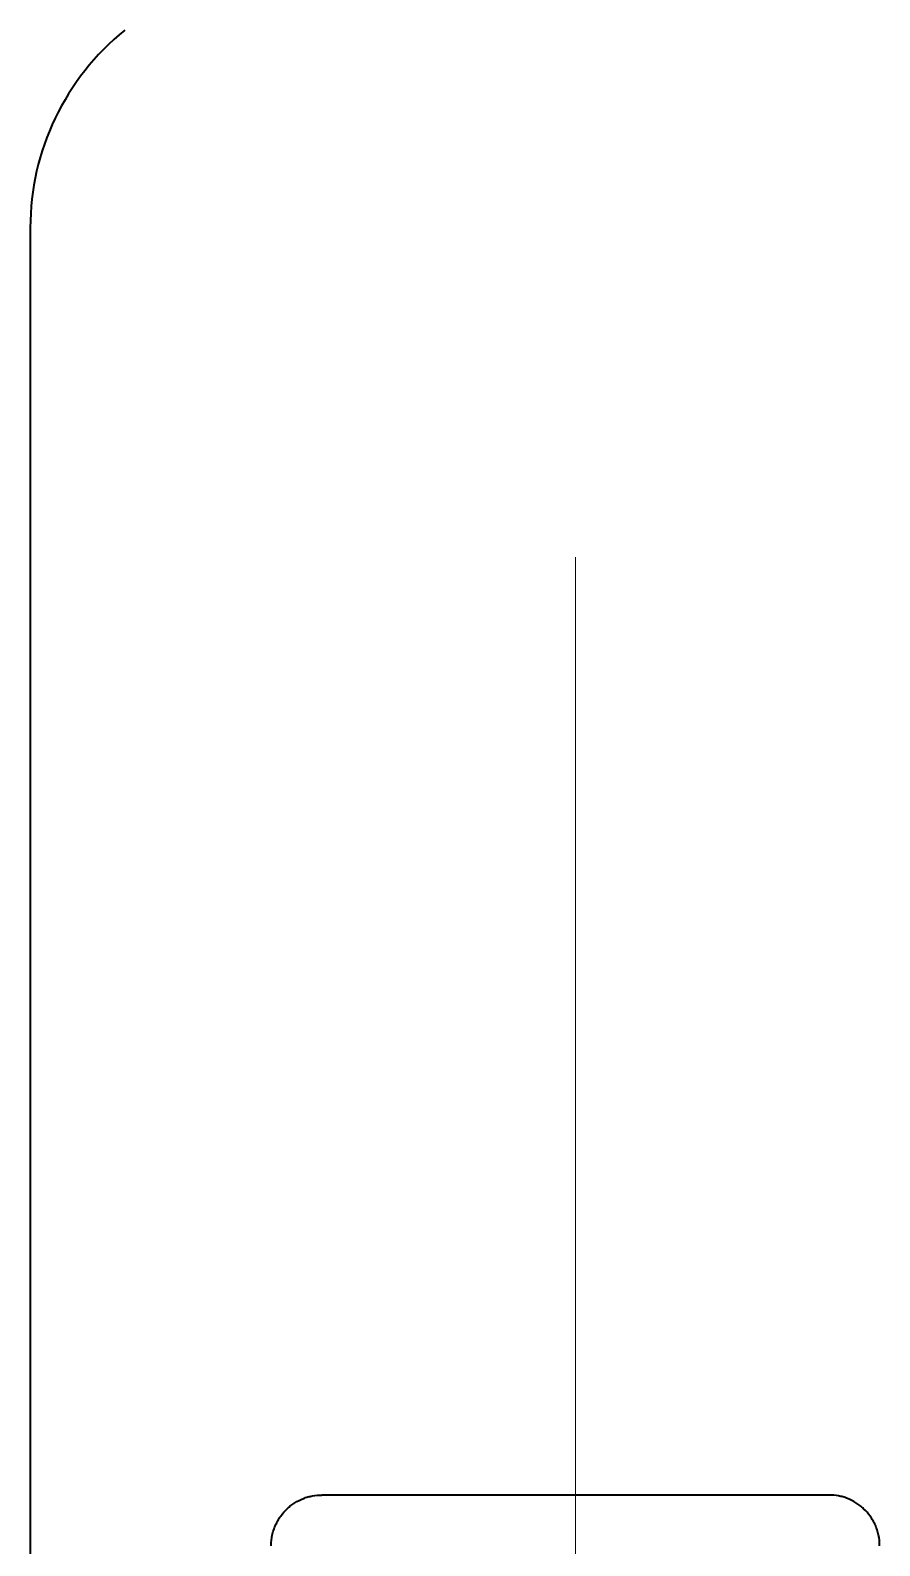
# Model space of a CAD drawing. Extents: x 6569 to 10251, y -294 to 3435.
# Drawn here: x 8587.01 to 8603.76, y 2463.23 to 2493.12 of the extents above; entities that cross this region are included whole.
import ezdxf

# ---------------------------------------------------------------- set-up
doc = ezdxf.new("R2010")
doc.units = 0
doc.header["$LTSCALE"] = 5
doc.layers.get('0').update_dxf_attribs({"linetype": 'CONTINUOUS', "lineweight": 0})
doc.layers.add('1', color=7, linetype='CONTINUOUS', true_color=0xffffff)

msp = doc.modelspace()

# ---------------------------------------------------------------- linework, layer by layer
at = {"color": 4}
msp.add_line((8597.764, 2482.726), (8597.764, 2382.726), dxfattribs=at)
at = {"layer": '1', "color": 7, "linetype": 'Continuous', "lineweight": 35}
for p, q in [((8587.014, 2489.226), (8587.014, 2449.726)), ((8602.764, 2464.226), (8592.764, 2464.226))]:
    msp.add_line(p, q, dxfattribs=at)
msp.add_arc((8592.014, 2489.226), 5, 128.8492, 180, dxfattribs=at)
for points in [[(8591.764, 2463.226), (8591.764, 2463.298), (8591.772, 2463.368), (8591.79, 2463.453), (8591.794, 2463.47), (8591.804, 2463.504), (8591.809, 2463.521), (8591.825, 2463.57), (8591.837, 2463.602), (8591.865, 2463.665), (8591.88, 2463.695), (8591.906, 2463.739), (8591.914, 2463.753), (8591.933, 2463.781), (8591.942, 2463.795), (8591.99, 2463.863), (8592.033, 2463.912), (8592.092, 2463.967), (8592.104, 2463.978), (8592.129, 2463.998), (8592.141, 2464.009), (8592.179, 2464.038), (8592.205, 2464.056), (8592.285, 2464.106), (8592.341, 2464.134), (8592.429, 2464.169), (8592.458, 2464.179), (8592.518, 2464.196), (8592.548, 2464.203), (8592.639, 2464.22), (8592.701, 2464.226), (8592.764, 2464.226)], [(8603.764, 2463.226), (8603.764, 2463.298), (8603.757, 2463.368), (8603.738, 2463.453), (8603.734, 2463.47), (8603.725, 2463.504), (8603.72, 2463.521), (8603.704, 2463.57), (8603.691, 2463.602), (8603.664, 2463.665), (8603.648, 2463.695), (8603.623, 2463.739), (8603.614, 2463.753), (8603.596, 2463.781), (8603.587, 2463.795), (8603.538, 2463.863), (8603.495, 2463.912), (8603.436, 2463.967), (8603.424, 2463.978), (8603.4, 2463.998), (8603.387, 2464.009), (8603.349, 2464.038), (8603.323, 2464.056), (8603.243, 2464.106), (8603.188, 2464.134), (8603.1, 2464.169), (8603.07, 2464.179), (8603.011, 2464.196), (8602.981, 2464.203), (8602.889, 2464.22), (8602.827, 2464.226), (8602.764, 2464.226)]]:
    msp.add_open_spline(points, degree=3, knots=[0, 0, 0, 0, 0.125, 0.125, 0.15625, 0.15625, 0.1875, 0.1875, 0.25, 0.25, 0.3125, 0.3125, 0.34375, 0.34375, 0.375, 0.375, 0.5, 0.5, 0.53125, 0.53125, 0.5625, 0.5625, 0.625, 0.625, 0.75, 0.75, 0.8125, 0.8125, 0.875, 0.875, 1, 1, 1, 1], dxfattribs=at)

doc.saveas('drawing.dxf')
